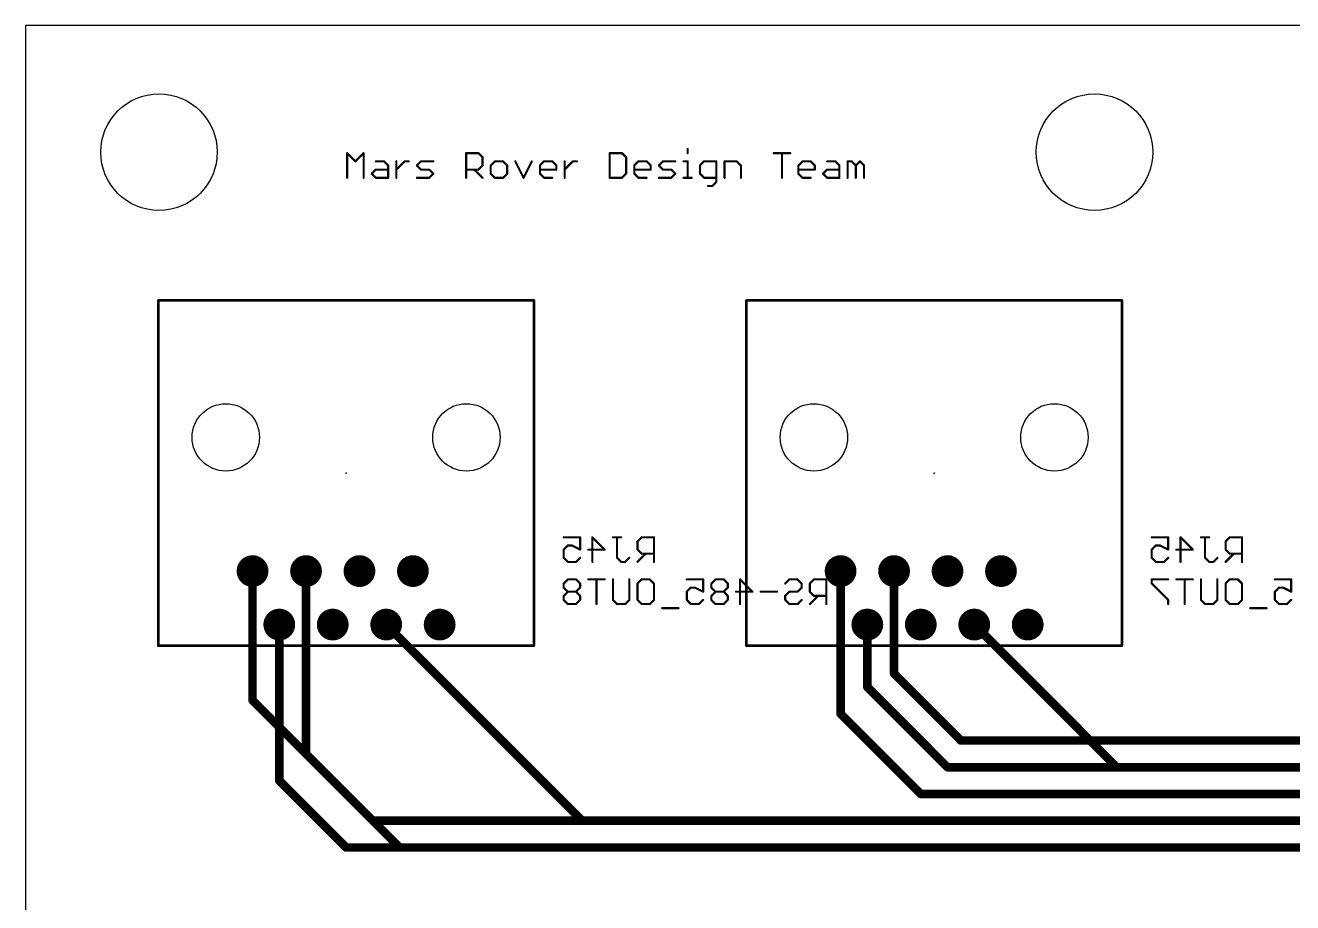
# Model space of a CAD drawing. Extents: x 0 to 9.2, y 0 to 4.69.
# Drawn here: x 0 to 2.371, y 3.047 to 4.687 of the extents above; entities that cross this region are included whole.
import ezdxf

# ---------------------------------------------------------------- set-up
doc = ezdxf.new("R2010")
doc.units = 0
for name, color, linetype in [('1', 22, 'CONTINUOUS'), ('121', 253, 'CONTINUOUS'), ('16', 175, 'CONTINUOUS'), ('17', 82, 'CONTINUOUS'), ('20', 7, 'CONTINUOUS'), ('22', 253, 'CONTINUOUS'), ('24', 7, 'CONTINUOUS'), ('26', 253, 'CONTINUOUS')]:
    doc.layers.add(name, color=color, linetype=linetype)

# ---------------------------------------------------------------- blocks, each defined once
blk = doc.blocks.new('ROUNDP')
at = {"const_width": 0.5}
blk.add_lwpolyline([(0, -0.25, 1), (0, 0.25, 1), (0, -0.25)], format="xyb", dxfattribs=at)

msp = doc.modelspace()

# ---------------------------------------------------------------- linework, layer by layer
at = {"layer": '1', "const_width": 0.016}
for points in [[(0.425, 3.425), (0.425, 3.666732)], [(1.525, 3.666732), (1.525, 3.4)], [(0.675, 3.566732), (1.041732, 3.2)], [(1.775, 3.566732), (2.041732, 3.3)], [(0.7, 3.15), (0.425, 3.425)], [(1.525, 3.4), (1.675, 3.25)], [(2.041732, 3.3), (3.85, 3.3)], [(3.752067, 3.25), (1.675, 3.25)], [(1.041732, 3.2), (3.7, 3.2)], [(3.652067, 3.15), (0.7, 3.15)]]:
    msp.add_lwpolyline(points, dxfattribs=at)
at = {"layer": '1', "const_width": 0.008}
for points in [[(0.429, 3.666732, 1), (0.421, 3.666732)], [(1.529, 3.666732, 1), (1.521, 3.666732)], [(0.677828, 3.569561, 1), (0.672172, 3.563904)], [(1.777828, 3.569561, 1), (1.772172, 3.563904)], [(0.421, 3.425, 1), (0.429, 3.425)], [(0.427828, 3.427828, 1), (0.422172, 3.422172)], [(1.521, 3.4, 1), (1.529, 3.4)], [(1.527828, 3.402828, 1), (1.522172, 3.397172)], [(2.041732, 3.304, 1), (2.041732, 3.296)], [(2.038904, 3.297172, 1), (2.044561, 3.302828)], [(1.675, 3.254, 1), (1.675, 3.246)], [(1.672172, 3.247172, 1), (1.677828, 3.252828)], [(1.041732, 3.204, 1), (1.041732, 3.196)], [(1.038904, 3.197172, 1), (1.044561, 3.202828)], [(0.7, 3.154, 1), (0.7, 3.146)], [(0.697172, 3.147172, 1), (0.702828, 3.152828)]]:
    msp.add_lwpolyline(points, format="xyb", dxfattribs=at)
at = {"layer": '121', "const_width": 0.004}
for points in [[(1.238876, 4.455712), (1.238876, 4.448039)], [(0.602, 4.402), (0.602, 4.448039)], [(0.602, 4.448039), (0.617346, 4.432693)], [(0.617346, 4.432693), (0.632693, 4.448039)], [(0.632693, 4.448039), (0.632693, 4.402)], [(0.655712, 4.432693), (0.671059, 4.432693)], [(0.671059, 4.432693), (0.678732, 4.42502)], [(0.694078, 4.402), (0.694078, 4.432693)], [(0.694078, 4.417346), (0.709425, 4.432693)], [(0.709425, 4.432693), (0.717098, 4.432693)], [(0.732445, 4.42502), (0.740118, 4.432693)], [(0.740118, 4.432693), (0.763137, 4.432693)], [(0.824523, 4.402), (0.824523, 4.448039)], [(0.824523, 4.448039), (0.847543, 4.448039)], [(0.847543, 4.448039), (0.855216, 4.440366)], [(0.855216, 4.440366), (0.855216, 4.42502)], [(0.878235, 4.432693), (0.870562, 4.42502)], [(0.893582, 4.432693), (0.878235, 4.432693)], [(0.901255, 4.42502), (0.893582, 4.432693)], [(0.916602, 4.432693), (0.931948, 4.402)], [(0.931948, 4.402), (0.947294, 4.432693)], [(0.962641, 4.42502), (0.970314, 4.432693)], [(0.970314, 4.432693), (0.98566, 4.432693)], [(0.98566, 4.432693), (0.993334, 4.42502)], [(1.00868, 4.402), (1.00868, 4.432693)], [(1.00868, 4.417346), (1.024026, 4.432693)], [(1.024026, 4.432693), (1.0317, 4.432693)], [(1.093085, 4.448039), (1.093085, 4.402)], [(1.116105, 4.448039), (1.093085, 4.448039)], [(1.123778, 4.440366), (1.116105, 4.448039)], [(1.123778, 4.409673), (1.123778, 4.440366)], [(1.139125, 4.42502), (1.146798, 4.432693)], [(1.146798, 4.432693), (1.162144, 4.432693)], [(1.162144, 4.432693), (1.169817, 4.42502)], [(1.185164, 4.42502), (1.192837, 4.432693)], [(1.192837, 4.432693), (1.215857, 4.432693)], [(1.231203, 4.432693), (1.238876, 4.432693)], [(1.238876, 4.432693), (1.238876, 4.402)], [(1.269569, 4.432693), (1.261896, 4.42502)], [(1.292589, 4.432693), (1.269569, 4.432693)], [(1.292589, 4.394327), (1.292589, 4.432693)], [(1.307935, 4.402), (1.307935, 4.432693)], [(1.307935, 4.432693), (1.330955, 4.432693)], [(1.330955, 4.432693), (1.338628, 4.42502)], [(1.400014, 4.448039), (1.430706, 4.448039)], [(1.41536, 4.402), (1.41536, 4.448039)], [(1.446053, 4.42502), (1.453726, 4.432693)], [(1.453726, 4.432693), (1.469072, 4.432693)], [(1.469072, 4.432693), (1.476746, 4.42502)], [(1.499765, 4.432693), (1.515112, 4.432693)], [(1.515112, 4.432693), (1.522785, 4.42502)], [(1.538131, 4.402), (1.538131, 4.432693)], [(1.538131, 4.432693), (1.545804, 4.432693)], [(1.545804, 4.432693), (1.553478, 4.42502)], [(1.553478, 4.42502), (1.561151, 4.432693)], [(1.561151, 4.432693), (1.568824, 4.42502)], [(0.648039, 4.409673), (0.655712, 4.417346)], [(0.655712, 4.402), (0.648039, 4.409673)], [(0.655712, 4.417346), (0.678732, 4.417346)], [(0.678732, 4.42502), (0.678732, 4.402)], [(0.740118, 4.417346), (0.732445, 4.42502)], [(0.755464, 4.417346), (0.740118, 4.417346)], [(0.763137, 4.409673), (0.755464, 4.417346)], [(0.755464, 4.402), (0.763137, 4.409673)], [(0.847543, 4.417346), (0.824523, 4.417346)], [(0.839869, 4.417346), (0.855216, 4.402)], [(0.855216, 4.42502), (0.847543, 4.417346)], [(0.870562, 4.42502), (0.870562, 4.409673)], [(0.870562, 4.409673), (0.878235, 4.402)], [(0.893582, 4.402), (0.901255, 4.409673)], [(0.901255, 4.409673), (0.901255, 4.42502)], [(0.962641, 4.409673), (0.962641, 4.42502)], [(0.993334, 4.417346), (0.962641, 4.417346)], [(0.970314, 4.402), (0.962641, 4.409673)], [(0.993334, 4.42502), (0.993334, 4.417346)], [(1.116105, 4.402), (1.123778, 4.409673)], [(1.139125, 4.409673), (1.139125, 4.42502)], [(1.169817, 4.417346), (1.139125, 4.417346)], [(1.146798, 4.402), (1.139125, 4.409673)], [(1.169817, 4.42502), (1.169817, 4.417346)], [(1.192837, 4.417346), (1.185164, 4.42502)], [(1.208183, 4.417346), (1.192837, 4.417346)], [(1.215857, 4.409673), (1.208183, 4.417346)], [(1.208183, 4.402), (1.215857, 4.409673)], [(1.261896, 4.42502), (1.261896, 4.409673)], [(1.261896, 4.409673), (1.269569, 4.402)], [(1.338628, 4.42502), (1.338628, 4.402)], [(1.446053, 4.409673), (1.446053, 4.42502)], [(1.476746, 4.417346), (1.446053, 4.417346)], [(1.453726, 4.402), (1.446053, 4.409673)], [(1.476746, 4.42502), (1.476746, 4.417346)], [(1.492092, 4.409673), (1.499765, 4.417346)], [(1.499765, 4.402), (1.492092, 4.409673)], [(1.499765, 4.417346), (1.522785, 4.417346)], [(1.522785, 4.42502), (1.522785, 4.402)], [(1.553478, 4.42502), (1.553478, 4.402)], [(1.568824, 4.42502), (1.568824, 4.402)], [(0.678732, 4.402), (0.655712, 4.402)], [(0.732445, 4.402), (0.755464, 4.402)], [(0.878235, 4.402), (0.893582, 4.402)], [(0.98566, 4.402), (0.970314, 4.402)], [(1.093085, 4.402), (1.116105, 4.402)], [(1.162144, 4.402), (1.146798, 4.402)], [(1.185164, 4.402), (1.208183, 4.402)], [(1.231203, 4.402), (1.246549, 4.402)], [(1.269569, 4.402), (1.292589, 4.402)], [(1.277242, 4.386654), (1.284915, 4.386654)], [(1.284915, 4.386654), (1.292589, 4.394327)], [(1.469072, 4.402), (1.453726, 4.402)], [(1.522785, 4.402), (1.499765, 4.402)]]:
    msp.add_lwpolyline(points, dxfattribs=at)
at = {"layer": '121', "const_width": 0.002}
for points in [[(1.239876, 4.455712, 1), (1.237876, 4.455712)], [(0.603, 4.448039, 1), (0.601, 4.448039)], [(0.602707, 4.448746, 1), (0.601293, 4.447332)], [(0.616639, 4.4334, 1), (0.618053, 4.431986)], [(0.616639, 4.431986, 1), (0.618053, 4.4334)], [(0.633693, 4.448039, 1), (0.631693, 4.448039)], [(0.6334, 4.447332, 1), (0.631986, 4.448746)], [(0.655712, 4.433693, 1), (0.655712, 4.431693)], [(0.671766, 4.4334, 1), (0.670352, 4.431986)], [(0.671059, 4.431693, 1), (0.671059, 4.433693)], [(0.695078, 4.432693, 1), (0.693078, 4.432693)], [(0.709425, 4.433693, 1), (0.709425, 4.431693)], [(0.710132, 4.431986, 1), (0.708718, 4.4334)], [(0.717098, 4.431693, 1), (0.717098, 4.433693)], [(0.740118, 4.433693, 1), (0.740118, 4.431693)], [(0.740825, 4.431986, 1), (0.739411, 4.4334)], [(0.763137, 4.431693, 1), (0.763137, 4.433693)], [(0.825523, 4.448039, 1), (0.823523, 4.448039)], [(0.824523, 4.449039, 1), (0.824523, 4.447039)], [(0.84825, 4.448746, 1), (0.846835, 4.447332)], [(0.847543, 4.447039, 1), (0.847543, 4.449039)], [(0.856216, 4.440366, 1), (0.854216, 4.440366)], [(0.854509, 4.439659, 1), (0.855923, 4.441073)], [(0.878235, 4.433693, 1), (0.878235, 4.431693)], [(0.878942, 4.431986, 1), (0.877528, 4.4334)], [(0.894289, 4.4334, 1), (0.892875, 4.431986)], [(0.893582, 4.431693, 1), (0.893582, 4.433693)], [(0.917496, 4.43314, 1), (0.915707, 4.432246)], [(0.948189, 4.432246, 1), (0.9464, 4.43314)], [(0.970314, 4.433693, 1), (0.970314, 4.431693)], [(0.971021, 4.431986, 1), (0.969607, 4.4334)], [(0.986367, 4.4334, 1), (0.984953, 4.431986)], [(0.98566, 4.431693, 1), (0.98566, 4.433693)], [(1.00968, 4.432693, 1), (1.00768, 4.432693)], [(1.024026, 4.433693, 1), (1.024026, 4.431693)], [(1.024733, 4.431986, 1), (1.023319, 4.4334)], [(1.0317, 4.431693, 1), (1.0317, 4.433693)], [(1.094085, 4.448039, 1), (1.092085, 4.448039)], [(1.093085, 4.449039, 1), (1.093085, 4.447039)], [(1.116812, 4.448746, 1), (1.115398, 4.447332)], [(1.116105, 4.447039, 1), (1.116105, 4.449039)], [(1.124778, 4.440366, 1), (1.122778, 4.440366)], [(1.123071, 4.439659, 1), (1.124485, 4.441073)], [(1.146798, 4.433693, 1), (1.146798, 4.431693)], [(1.147505, 4.431986, 1), (1.146091, 4.4334)], [(1.162851, 4.4334, 1), (1.161437, 4.431986)], [(1.162144, 4.431693, 1), (1.162144, 4.433693)], [(1.192837, 4.433693, 1), (1.192837, 4.431693)], [(1.193544, 4.431986, 1), (1.19213, 4.4334)], [(1.215857, 4.431693, 1), (1.215857, 4.433693)], [(1.231203, 4.433693, 1), (1.231203, 4.431693)], [(1.237876, 4.448039, 1), (1.239876, 4.448039)], [(1.239876, 4.432693, 1), (1.237876, 4.432693)], [(1.238876, 4.431693, 1), (1.238876, 4.433693)], [(1.269569, 4.433693, 1), (1.269569, 4.431693)], [(1.270276, 4.431986, 1), (1.268862, 4.4334)], [(1.293589, 4.432693, 1), (1.291589, 4.432693)], [(1.292589, 4.431693, 1), (1.292589, 4.433693)], [(1.308935, 4.432693, 1), (1.306935, 4.432693)], [(1.307935, 4.433693, 1), (1.307935, 4.431693)], [(1.331662, 4.4334, 1), (1.330247, 4.431986)], [(1.330955, 4.431693, 1), (1.330955, 4.433693)], [(1.400014, 4.449039, 1), (1.400014, 4.447039)], [(1.41636, 4.448039, 1), (1.41436, 4.448039)], [(1.430706, 4.447039, 1), (1.430706, 4.449039)], [(1.453726, 4.433693, 1), (1.453726, 4.431693)], [(1.454433, 4.431986, 1), (1.453019, 4.4334)], [(1.469779, 4.4334, 1), (1.468365, 4.431986)], [(1.469072, 4.431693, 1), (1.469072, 4.433693)], [(1.499765, 4.433693, 1), (1.499765, 4.431693)], [(1.515819, 4.4334, 1), (1.514404, 4.431986)], [(1.515112, 4.431693, 1), (1.515112, 4.433693)], [(1.539131, 4.432693, 1), (1.537131, 4.432693)], [(1.538131, 4.433693, 1), (1.538131, 4.431693)], [(1.546511, 4.4334, 1), (1.545097, 4.431986)], [(1.545804, 4.431693, 1), (1.545804, 4.433693)], [(1.561858, 4.4334, 1), (1.560444, 4.431986)], [(1.561858, 4.431986, 1), (1.560444, 4.4334)], [(0.648746, 4.41038, 1), (0.647332, 4.408966)], [(0.647332, 4.41038, 1), (0.648746, 4.408966)], [(0.655712, 4.418346, 1), (0.655712, 4.416346)], [(0.656419, 4.416639, 1), (0.655005, 4.418053)], [(0.679732, 4.42502, 1), (0.677732, 4.42502)], [(0.678025, 4.424312, 1), (0.679439, 4.425727)], [(0.678732, 4.416346, 1), (0.678732, 4.418346)], [(0.693371, 4.418053, 1), (0.694786, 4.416639)], [(0.733152, 4.425727, 1), (0.731737, 4.424312)], [(0.731737, 4.425727, 1), (0.733152, 4.424312)], [(0.740118, 4.418346, 1), (0.740118, 4.416346)], [(0.739411, 4.416639, 1), (0.740825, 4.418053)], [(0.756171, 4.418053, 1), (0.754757, 4.416639)], [(0.755464, 4.416346, 1), (0.755464, 4.418346)], [(0.763844, 4.408966, 1), (0.76243, 4.41038)], [(0.76243, 4.408966, 1), (0.763844, 4.41038)], [(0.824523, 4.418346, 1), (0.824523, 4.416346)], [(0.840576, 4.418053, 1), (0.839162, 4.416639)], [(0.846835, 4.418053, 1), (0.84825, 4.416639)], [(0.847543, 4.416346, 1), (0.847543, 4.418346)], [(0.854216, 4.42502, 1), (0.856216, 4.42502)], [(0.855923, 4.424312, 1), (0.854509, 4.425727)], [(0.871562, 4.42502, 1), (0.869562, 4.42502)], [(0.869855, 4.425727, 1), (0.871269, 4.424312)], [(0.871269, 4.41038, 1), (0.869855, 4.408966)], [(0.869562, 4.409673, 1), (0.871562, 4.409673)], [(0.902255, 4.42502, 1), (0.900255, 4.42502)], [(0.900255, 4.409673, 1), (0.902255, 4.409673)], [(0.900548, 4.424312, 1), (0.901962, 4.425727)], [(0.901962, 4.408966, 1), (0.900548, 4.41038)], [(0.963641, 4.42502, 1), (0.961641, 4.42502)], [(0.961934, 4.425727, 1), (0.963348, 4.424312)], [(0.962641, 4.418346, 1), (0.962641, 4.416346)], [(0.963348, 4.41038, 1), (0.961934, 4.408966)], [(0.961641, 4.409673, 1), (0.963641, 4.409673)], [(0.994334, 4.42502, 1), (0.992334, 4.42502)], [(0.992334, 4.417346, 1), (0.994334, 4.417346)], [(0.992626, 4.424312, 1), (0.994041, 4.425727)], [(0.993334, 4.416346, 1), (0.993334, 4.418346)], [(1.007973, 4.418053, 1), (1.009387, 4.416639)], [(1.122778, 4.409673, 1), (1.124778, 4.409673)], [(1.124485, 4.408966, 1), (1.123071, 4.41038)], [(1.138417, 4.425727, 1), (1.139832, 4.424312)], [(1.139832, 4.41038, 1), (1.138417, 4.408966)], [(1.140125, 4.42502, 1), (1.138125, 4.42502)], [(1.139125, 4.418346, 1), (1.139125, 4.416346)], [(1.138125, 4.409673, 1), (1.140125, 4.409673)], [(1.170817, 4.42502, 1), (1.168817, 4.42502)], [(1.168817, 4.417346, 1), (1.170817, 4.417346)], [(1.16911, 4.424312, 1), (1.170524, 4.425727)], [(1.169817, 4.416346, 1), (1.169817, 4.418346)], [(1.185871, 4.425727, 1), (1.184457, 4.424312)], [(1.184457, 4.425727, 1), (1.185871, 4.424312)], [(1.192837, 4.418346, 1), (1.192837, 4.416346)], [(1.19213, 4.416639, 1), (1.193544, 4.418053)], [(1.20889, 4.418053, 1), (1.207476, 4.416639)], [(1.208183, 4.416346, 1), (1.208183, 4.418346)], [(1.216564, 4.408966, 1), (1.215149, 4.41038)], [(1.215149, 4.408966, 1), (1.216564, 4.41038)], [(1.262896, 4.42502, 1), (1.260896, 4.42502)], [(1.261189, 4.425727, 1), (1.262603, 4.424312)], [(1.262603, 4.41038, 1), (1.261189, 4.408966)], [(1.260896, 4.409673, 1), (1.262896, 4.409673)], [(1.339628, 4.42502, 1), (1.337628, 4.42502)], [(1.337921, 4.424312, 1), (1.339335, 4.425727)], [(1.447053, 4.42502, 1), (1.445053, 4.42502)], [(1.445346, 4.425727, 1), (1.44676, 4.424312)], [(1.446053, 4.418346, 1), (1.446053, 4.416346)], [(1.44676, 4.41038, 1), (1.445346, 4.408966)], [(1.445053, 4.409673, 1), (1.447053, 4.409673)], [(1.477746, 4.42502, 1), (1.475746, 4.42502)], [(1.475746, 4.417346, 1), (1.477746, 4.417346)], [(1.476038, 4.424312, 1), (1.477453, 4.425727)], [(1.476746, 4.416346, 1), (1.476746, 4.418346)], [(1.492799, 4.41038, 1), (1.491385, 4.408966)], [(1.491385, 4.41038, 1), (1.492799, 4.408966)], [(1.499765, 4.418346, 1), (1.499765, 4.416346)], [(1.500472, 4.416639, 1), (1.499058, 4.418053)], [(1.523785, 4.42502, 1), (1.521785, 4.42502)], [(1.522078, 4.424312, 1), (1.523492, 4.425727)], [(1.522785, 4.416346, 1), (1.522785, 4.418346)], [(1.554478, 4.42502, 1), (1.552478, 4.42502)], [(1.552771, 4.425727, 1), (1.554185, 4.424312)], [(1.552771, 4.424312, 1), (1.554185, 4.425727)], [(1.569824, 4.42502, 1), (1.567824, 4.42502)], [(1.568117, 4.424312, 1), (1.569531, 4.425727)], [(0.601, 4.402, 1), (0.603, 4.402)], [(0.631693, 4.402, 1), (0.633693, 4.402)], [(0.655712, 4.403, 1), (0.655712, 4.401)], [(0.655005, 4.401293, 1), (0.656419, 4.402707)], [(0.677732, 4.402, 1), (0.679732, 4.402)], [(0.678732, 4.401, 1), (0.678732, 4.403)], [(0.693078, 4.402, 1), (0.695078, 4.402)], [(0.732445, 4.403, 1), (0.732445, 4.401)], [(0.754757, 4.402707, 1), (0.756171, 4.401293)], [(0.755464, 4.401, 1), (0.755464, 4.403)], [(0.823523, 4.402, 1), (0.825523, 4.402)], [(0.854509, 4.401293, 1), (0.855923, 4.402707)], [(0.878235, 4.403, 1), (0.878235, 4.401)], [(0.877528, 4.401293, 1), (0.878942, 4.402707)], [(0.892875, 4.402707, 1), (0.894289, 4.401293)], [(0.893582, 4.401, 1), (0.893582, 4.403)], [(0.931053, 4.402447, 1), (0.932842, 4.401553)], [(0.931053, 4.401553, 1), (0.932842, 4.402447)], [(0.970314, 4.403, 1), (0.970314, 4.401)], [(0.969607, 4.401293, 1), (0.971021, 4.402707)], [(0.98566, 4.401, 1), (0.98566, 4.403)], [(1.00768, 4.402, 1), (1.00968, 4.402)], [(1.093085, 4.403, 1), (1.093085, 4.401)], [(1.092085, 4.402, 1), (1.094085, 4.402)], [(1.115398, 4.402707, 1), (1.116812, 4.401293)], [(1.116105, 4.401, 1), (1.116105, 4.403)], [(1.146798, 4.403, 1), (1.146798, 4.401)], [(1.146091, 4.401293, 1), (1.147505, 4.402707)], [(1.162144, 4.401, 1), (1.162144, 4.403)], [(1.185164, 4.403, 1), (1.185164, 4.401)], [(1.207476, 4.402707, 1), (1.20889, 4.401293)], [(1.208183, 4.401, 1), (1.208183, 4.403)], [(1.231203, 4.403, 1), (1.231203, 4.401)], [(1.237876, 4.402, 1), (1.239876, 4.402)], [(1.246549, 4.401, 1), (1.246549, 4.403)], [(1.269569, 4.403, 1), (1.269569, 4.401)], [(1.268862, 4.401293, 1), (1.270276, 4.402707)], [(1.277242, 4.387654, 1), (1.277242, 4.385654)], [(1.284208, 4.387361, 1), (1.285622, 4.385947)], [(1.284915, 4.385654, 1), (1.284915, 4.387654)], [(1.291589, 4.394327, 1), (1.293589, 4.394327)], [(1.293296, 4.39362, 1), (1.291881, 4.395034)], [(1.292589, 4.401, 1), (1.292589, 4.403)], [(1.306935, 4.402, 1), (1.308935, 4.402)], [(1.337628, 4.402, 1), (1.339628, 4.402)], [(1.41436, 4.402, 1), (1.41636, 4.402)], [(1.453726, 4.403, 1), (1.453726, 4.401)], [(1.453019, 4.401293, 1), (1.454433, 4.402707)], [(1.469072, 4.401, 1), (1.469072, 4.403)], [(1.499765, 4.403, 1), (1.499765, 4.401)], [(1.499058, 4.401293, 1), (1.500472, 4.402707)], [(1.521785, 4.402, 1), (1.523785, 4.402)], [(1.522785, 4.401, 1), (1.522785, 4.403)], [(1.537131, 4.402, 1), (1.539131, 4.402)], [(1.552478, 4.402, 1), (1.554478, 4.402)], [(1.567824, 4.402, 1), (1.569824, 4.402)]]:
    msp.add_lwpolyline(points, format="xyb", dxfattribs=at)
at = {"layer": '16', "const_width": 0.016}
for points in [[(0.525, 3.666732), (0.525, 3.325)], [(1.625, 3.475), (1.625, 3.666732)], [(0.475, 3.275), (0.475, 3.566732)], [(1.575, 3.566732), (1.575, 3.45)], [(1.75, 3.35), (1.625, 3.475)], [(1.575, 3.45), (1.725, 3.3)], [(3.752067, 3.35), (1.75, 3.35)], [(0.525, 3.325), (0.65, 3.2)], [(1.725, 3.3), (3.7, 3.3)], [(0.6, 3.15), (0.475, 3.275)], [(3.702067, 3.2), (0.65, 3.2)], [(3.65, 3.15), (0.6, 3.15)]]:
    msp.add_lwpolyline(points, dxfattribs=at)
at = {"layer": '16', "const_width": 0.008}
for points in [[(0.529, 3.666732, 1), (0.521, 3.666732)], [(1.629, 3.666732, 1), (1.621, 3.666732)], [(0.479, 3.566732, 1), (0.471, 3.566732)], [(1.579, 3.566732, 1), (1.571, 3.566732)], [(1.621, 3.475, 1), (1.629, 3.475)], [(1.627828, 3.477828, 1), (1.622172, 3.472172)], [(1.571, 3.45, 1), (1.579, 3.45)], [(1.577828, 3.452828, 1), (1.572172, 3.447172)], [(1.75, 3.354, 1), (1.75, 3.346)], [(1.747172, 3.347172, 1), (1.752828, 3.352828)], [(0.521, 3.325, 1), (0.529, 3.325)], [(0.527828, 3.327828, 1), (0.522172, 3.322172)], [(1.725, 3.304, 1), (1.725, 3.296)], [(1.722172, 3.297172, 1), (1.727828, 3.302828)], [(0.471, 3.275, 1), (0.479, 3.275)], [(0.477828, 3.277828, 1), (0.472172, 3.272172)], [(0.65, 3.204, 1), (0.65, 3.196)], [(0.647172, 3.197172, 1), (0.652828, 3.202828)], [(0.6, 3.154, 1), (0.6, 3.146)], [(0.597172, 3.147172, 1), (0.602828, 3.152828)]]:
    msp.add_lwpolyline(points, format="xyb", dxfattribs=at)
at = {"layer": '20'}
for p, q in [((8.899213, 4.687008), (0, 4.687008)), ((0, 4.687008), (0, 0))]:
    msp.add_line(p, q, dxfattribs=at)
for centre, radius in [((0.25, 4.45), 0.109), ((2, 4.45), 0.109), ((0.375, 3.916732), 0.062992), ((0.825, 3.916732), 0.062992), ((1.475, 3.916732), 0.062992), ((1.925, 3.916732), 0.062992)]:
    msp.add_circle(centre, radius, dxfattribs=at)
at = {"layer": '22', "const_width": 0.005}
for points in [[(0.248819, 3.527362), (0.248819, 4.172638)], [(0.951181, 4.172638), (0.248819, 4.172638)], [(0.951181, 3.527362), (0.951181, 4.172638)], [(1.348819, 3.527362), (1.348819, 4.172638)], [(2.051181, 4.172638), (1.348819, 4.172638)], [(2.051181, 3.527362), (2.051181, 4.172638)], [(0.248819, 3.527362), (0.951181, 3.527362)], [(1.348819, 3.527362), (2.051181, 3.527362)]]:
    msp.add_lwpolyline(points, dxfattribs=at)
at = {"layer": '22', "const_width": 0.0025}
for points in [[(0.250069, 4.172638, 1), (0.247569, 4.172638)], [(0.248819, 4.173888, 1), (0.248819, 4.171388)], [(0.952431, 4.172638, 1), (0.949931, 4.172638)], [(0.951181, 4.171388, 1), (0.951181, 4.173888)], [(1.350069, 4.172638, 1), (1.347569, 4.172638)], [(1.348819, 4.173888, 1), (1.348819, 4.171388)], [(2.052431, 4.172638, 1), (2.049931, 4.172638)], [(2.051181, 4.171388, 1), (2.051181, 4.173888)], [(0.248819, 3.528612, 1), (0.248819, 3.526112)], [(0.247569, 3.527362, 1), (0.250069, 3.527362)], [(0.949931, 3.527362, 1), (0.952431, 3.527362)], [(0.951181, 3.526112, 1), (0.951181, 3.528612)], [(1.348819, 3.528612, 1), (1.348819, 3.526112)], [(1.347569, 3.527362, 1), (1.350069, 3.527362)], [(2.049931, 3.527362, 1), (2.052431, 3.527362)], [(2.051181, 3.526112, 1), (2.051181, 3.528612)]]:
    msp.add_lwpolyline(points, format="xyb", dxfattribs=at)
at = {"layer": '24'}
for p in [(0.6, 3.85), (1.7, 3.85)]:
    msp.add_point(p, dxfattribs=at)
at = {"layer": '26', "const_width": 0.004}
for points in [[(1.007048, 3.729929), (1.03774, 3.729929)], [(1.03774, 3.729929), (1.03774, 3.706909)], [(1.06076, 3.68389), (1.06076, 3.729929)], [(1.06076, 3.729929), (1.08378, 3.706909)], [(1.114473, 3.729929), (1.099126, 3.729929)], [(1.106799, 3.691563), (1.106799, 3.729929)], [(1.152839, 3.729929), (1.145165, 3.722256)], [(1.145165, 3.722256), (1.145165, 3.706909)], [(1.175858, 3.729929), (1.152839, 3.729929)], [(1.175858, 3.68389), (1.175858, 3.729929)], [(2.107048, 3.729929), (2.13774, 3.729929)], [(2.13774, 3.729929), (2.13774, 3.706909)], [(2.16076, 3.68389), (2.16076, 3.729929)], [(2.16076, 3.729929), (2.18378, 3.706909)], [(2.214473, 3.729929), (2.199126, 3.729929)], [(2.206799, 3.691563), (2.206799, 3.729929)], [(2.252839, 3.729929), (2.245165, 3.722256)], [(2.245165, 3.722256), (2.245165, 3.706909)], [(2.275858, 3.729929), (2.252839, 3.729929)], [(2.275858, 3.68389), (2.275858, 3.729929)], [(1.014721, 3.714583), (1.007048, 3.706909)], [(1.007048, 3.706909), (1.007048, 3.691563)], [(1.022394, 3.714583), (1.014721, 3.714583)], [(1.03774, 3.706909), (1.022394, 3.714583)], [(1.08378, 3.706909), (1.053087, 3.706909)], [(1.145165, 3.706909), (1.152839, 3.699236)], [(1.160512, 3.699236), (1.145165, 3.68389)], [(1.152839, 3.699236), (1.175858, 3.699236)], [(2.114721, 3.714583), (2.107048, 3.706909)], [(2.107048, 3.706909), (2.107048, 3.691563)], [(2.122394, 3.714583), (2.114721, 3.714583)], [(2.13774, 3.706909), (2.122394, 3.714583)], [(2.18378, 3.706909), (2.153087, 3.706909)], [(2.245165, 3.706909), (2.252839, 3.699236)], [(2.260512, 3.699236), (2.245165, 3.68389)], [(2.252839, 3.699236), (2.275858, 3.699236)], [(1.007048, 3.691563), (1.014721, 3.68389)], [(1.014721, 3.68389), (1.030067, 3.68389)], [(1.030067, 3.68389), (1.03774, 3.691563)], [(1.114473, 3.68389), (1.106799, 3.691563)], [(1.122146, 3.68389), (1.114473, 3.68389)], [(1.129819, 3.691563), (1.122146, 3.68389)], [(2.107048, 3.691563), (2.114721, 3.68389)], [(2.114721, 3.68389), (2.130067, 3.68389)], [(2.130067, 3.68389), (2.13774, 3.691563)], [(2.214473, 3.68389), (2.206799, 3.691563)], [(2.222146, 3.68389), (2.214473, 3.68389)], [(2.229819, 3.691563), (2.222146, 3.68389)], [(1.014722, 3.651189), (1.007048, 3.643516)], [(1.030068, 3.651189), (1.014722, 3.651189)], [(1.037741, 3.643516), (1.030068, 3.651189)], [(1.08378, 3.651189), (1.053088, 3.651189)], [(1.068434, 3.60515), (1.068434, 3.651189)], [(1.099127, 3.612823), (1.099127, 3.651189)], [(1.12982, 3.651189), (1.12982, 3.612823)], [(1.145166, 3.643516), (1.152839, 3.651189)], [(1.152839, 3.651189), (1.168186, 3.651189)], [(1.168186, 3.651189), (1.175859, 3.643516)], [(1.237245, 3.651189), (1.267937, 3.651189)], [(1.267937, 3.651189), (1.267937, 3.628169)], [(1.290957, 3.651189), (1.283284, 3.643516)], [(1.306304, 3.651189), (1.290957, 3.651189)], [(1.313977, 3.643516), (1.306304, 3.651189)], [(1.336996, 3.60515), (1.336996, 3.651189)], [(1.336996, 3.651189), (1.360016, 3.628169)], [(1.421402, 3.643516), (1.429075, 3.651189)], [(1.429075, 3.651189), (1.444421, 3.651189)], [(1.444421, 3.651189), (1.452094, 3.643516)], [(1.475114, 3.651189), (1.467441, 3.643516)], [(1.498134, 3.651189), (1.475114, 3.651189)], [(1.498134, 3.60515), (1.498134, 3.651189)], [(2.137741, 3.651189), (2.107048, 3.651189)], [(2.107048, 3.651189), (2.107048, 3.643516)], [(2.18378, 3.651189), (2.153088, 3.651189)], [(2.168434, 3.60515), (2.168434, 3.651189)], [(2.199127, 3.612823), (2.199127, 3.651189)], [(2.22982, 3.651189), (2.22982, 3.612823)], [(2.245166, 3.643516), (2.252839, 3.651189)], [(2.252839, 3.651189), (2.268186, 3.651189)], [(2.268186, 3.651189), (2.275859, 3.643516)], [(2.337245, 3.651189), (2.367937, 3.651189)], [(2.367937, 3.651189), (2.367937, 3.628169)], [(1.007048, 3.643516), (1.007048, 3.635842)], [(1.007048, 3.635842), (1.014722, 3.628169)], [(1.014722, 3.628169), (1.007048, 3.620496)], [(1.030068, 3.628169), (1.014722, 3.628169)], [(1.030068, 3.628169), (1.037741, 3.635842)], [(1.037741, 3.620496), (1.030068, 3.628169)], [(1.037741, 3.635842), (1.037741, 3.643516)], [(1.145166, 3.612823), (1.145166, 3.643516)], [(1.175859, 3.643516), (1.175859, 3.612823)], [(1.244918, 3.635842), (1.237245, 3.628169)], [(1.237245, 3.628169), (1.237245, 3.612823)], [(1.252591, 3.635842), (1.244918, 3.635842)], [(1.267937, 3.628169), (1.252591, 3.635842)], [(1.283284, 3.643516), (1.283284, 3.635842)], [(1.283284, 3.635842), (1.290957, 3.628169)], [(1.290957, 3.628169), (1.283284, 3.620496)], [(1.306304, 3.628169), (1.290957, 3.628169)], [(1.306304, 3.628169), (1.313977, 3.635842)], [(1.313977, 3.620496), (1.306304, 3.628169)], [(1.313977, 3.635842), (1.313977, 3.643516)], [(1.360016, 3.628169), (1.329323, 3.628169)], [(1.406055, 3.628169), (1.375362, 3.628169)], [(1.429075, 3.628169), (1.421402, 3.620496)], [(1.444421, 3.628169), (1.429075, 3.628169)], [(1.452094, 3.635842), (1.444421, 3.628169)], [(1.452094, 3.643516), (1.452094, 3.635842)], [(1.467441, 3.643516), (1.467441, 3.628169)], [(1.467441, 3.628169), (1.475114, 3.620496)], [(2.107048, 3.643516), (2.137741, 3.612823)], [(2.245166, 3.612823), (2.245166, 3.643516)], [(2.275859, 3.643516), (2.275859, 3.612823)], [(2.344918, 3.635842), (2.337245, 3.628169)], [(2.337245, 3.628169), (2.337245, 3.612823)], [(2.352591, 3.635842), (2.344918, 3.635842)], [(2.367937, 3.628169), (2.352591, 3.635842)], [(1.007048, 3.620496), (1.007048, 3.612823)], [(1.007048, 3.612823), (1.014722, 3.60515)], [(1.014722, 3.60515), (1.030068, 3.60515)], [(1.030068, 3.60515), (1.037741, 3.612823)], [(1.037741, 3.612823), (1.037741, 3.620496)], [(1.1068, 3.60515), (1.099127, 3.612823)], [(1.122147, 3.60515), (1.1068, 3.60515)], [(1.12982, 3.612823), (1.122147, 3.60515)], [(1.152839, 3.60515), (1.145166, 3.612823)], [(1.168186, 3.60515), (1.152839, 3.60515)], [(1.175859, 3.612823), (1.168186, 3.60515)], [(1.237245, 3.612823), (1.244918, 3.60515)], [(1.244918, 3.60515), (1.260264, 3.60515)], [(1.260264, 3.60515), (1.267937, 3.612823)], [(1.283284, 3.620496), (1.283284, 3.612823)], [(1.283284, 3.612823), (1.290957, 3.60515)], [(1.290957, 3.60515), (1.306304, 3.60515)], [(1.306304, 3.60515), (1.313977, 3.612823)], [(1.313977, 3.612823), (1.313977, 3.620496)], [(1.421402, 3.620496), (1.421402, 3.612823)], [(1.421402, 3.612823), (1.429075, 3.60515)], [(1.429075, 3.60515), (1.444421, 3.60515)], [(1.444421, 3.60515), (1.452094, 3.612823)], [(1.482787, 3.620496), (1.467441, 3.60515)], [(1.475114, 3.620496), (1.498134, 3.620496)], [(2.137741, 3.612823), (2.137741, 3.60515)], [(2.2068, 3.60515), (2.199127, 3.612823)], [(2.222147, 3.60515), (2.2068, 3.60515)], [(2.22982, 3.612823), (2.222147, 3.60515)], [(2.252839, 3.60515), (2.245166, 3.612823)], [(2.268186, 3.60515), (2.252839, 3.60515)], [(2.275859, 3.612823), (2.268186, 3.60515)], [(2.337245, 3.612823), (2.344918, 3.60515)], [(2.344918, 3.60515), (2.360264, 3.60515)], [(2.360264, 3.60515), (2.367937, 3.612823)], [(1.221898, 3.597477), (1.191205, 3.597477)], [(2.321898, 3.597477), (2.291205, 3.597477)]]:
    msp.add_lwpolyline(points, dxfattribs=at)
at = {"layer": '26', "const_width": 0.002}
for points in [[(1.007048, 3.730929, 1), (1.007048, 3.728929)], [(1.03874, 3.729929, 1), (1.03674, 3.729929)], [(1.03774, 3.728929, 1), (1.03774, 3.730929)], [(1.06176, 3.729929, 1), (1.05976, 3.729929)], [(1.061467, 3.730636, 1), (1.060053, 3.729222)], [(1.099126, 3.730929, 1), (1.099126, 3.728929)], [(1.107799, 3.729929, 1), (1.105799, 3.729929)], [(1.114473, 3.728929, 1), (1.114473, 3.730929)], [(1.146165, 3.722256, 1), (1.144165, 3.722256)], [(1.144458, 3.722963, 1), (1.145872, 3.721549)], [(1.152839, 3.730929, 1), (1.152839, 3.728929)], [(1.153546, 3.729222, 1), (1.152131, 3.730636)], [(1.176858, 3.729929, 1), (1.174858, 3.729929)], [(1.175858, 3.728929, 1), (1.175858, 3.730929)], [(2.107048, 3.730929, 1), (2.107048, 3.728929)], [(2.13874, 3.729929, 1), (2.13674, 3.729929)], [(2.13774, 3.728929, 1), (2.13774, 3.730929)], [(2.16176, 3.729929, 1), (2.15976, 3.729929)], [(2.161467, 3.730636, 1), (2.160053, 3.729222)], [(2.199126, 3.730929, 1), (2.199126, 3.728929)], [(2.207799, 3.729929, 1), (2.205799, 3.729929)], [(2.214473, 3.728929, 1), (2.214473, 3.730929)], [(2.246165, 3.722256, 1), (2.244165, 3.722256)], [(2.244458, 3.722963, 1), (2.245872, 3.721549)], [(2.252839, 3.730929, 1), (2.252839, 3.728929)], [(2.253546, 3.729222, 1), (2.252131, 3.730636)], [(2.276858, 3.729929, 1), (2.274858, 3.729929)], [(2.275858, 3.728929, 1), (2.275858, 3.730929)], [(1.008048, 3.706909, 1), (1.006048, 3.706909)], [(1.006341, 3.707616, 1), (1.007755, 3.706202)], [(1.014721, 3.715583, 1), (1.014721, 3.713583)], [(1.015428, 3.713875, 1), (1.014014, 3.71529)], [(1.022841, 3.715477, 1), (1.021947, 3.713688)], [(1.022394, 3.713583, 1), (1.022394, 3.715583)], [(1.03674, 3.706909, 1), (1.03874, 3.706909)], [(1.037293, 3.706015, 1), (1.038188, 3.707804)], [(1.053087, 3.707909, 1), (1.053087, 3.705909)], [(1.083073, 3.706202, 1), (1.084487, 3.707616)], [(1.08378, 3.705909, 1), (1.08378, 3.707909)], [(1.145872, 3.707616, 1), (1.144458, 3.706202)], [(1.144165, 3.706909, 1), (1.146165, 3.706909)], [(1.152839, 3.700236, 1), (1.152839, 3.698236)], [(1.152131, 3.698529, 1), (1.153546, 3.699943)], [(1.161219, 3.698529, 1), (1.159805, 3.699943)], [(1.175858, 3.698236, 1), (1.175858, 3.700236)], [(2.108048, 3.706909, 1), (2.106048, 3.706909)], [(2.106341, 3.707616, 1), (2.107755, 3.706202)], [(2.114721, 3.715583, 1), (2.114721, 3.713583)], [(2.115428, 3.713875, 1), (2.114014, 3.71529)], [(2.122841, 3.715477, 1), (2.121947, 3.713688)], [(2.122394, 3.713583, 1), (2.122394, 3.715583)], [(2.13674, 3.706909, 1), (2.13874, 3.706909)], [(2.137293, 3.706015, 1), (2.138188, 3.707804)], [(2.153087, 3.707909, 1), (2.153087, 3.705909)], [(2.183073, 3.706202, 1), (2.184487, 3.707616)], [(2.18378, 3.705909, 1), (2.18378, 3.707909)], [(2.245872, 3.707616, 1), (2.244458, 3.706202)], [(2.244165, 3.706909, 1), (2.246165, 3.706909)], [(2.252839, 3.700236, 1), (2.252839, 3.698236)], [(2.252131, 3.698529, 1), (2.253546, 3.699943)], [(2.261219, 3.698529, 1), (2.259805, 3.699943)], [(2.275858, 3.698236, 1), (2.275858, 3.700236)], [(1.007755, 3.69227, 1), (1.006341, 3.690856)], [(1.006048, 3.691563, 1), (1.008048, 3.691563)], [(1.014721, 3.68489, 1), (1.014721, 3.68289)], [(1.014014, 3.683183, 1), (1.015428, 3.684597)], [(1.02936, 3.684597, 1), (1.030774, 3.683183)], [(1.030067, 3.68289, 1), (1.030067, 3.68489)], [(1.038448, 3.690856, 1), (1.037033, 3.69227)], [(1.05976, 3.68389, 1), (1.06176, 3.68389)], [(1.107506, 3.69227, 1), (1.106092, 3.690856)], [(1.105799, 3.691563, 1), (1.107799, 3.691563)], [(1.114473, 3.68489, 1), (1.114473, 3.68289)], [(1.113765, 3.683183, 1), (1.11518, 3.684597)], [(1.121439, 3.684597, 1), (1.122853, 3.683183)], [(1.122146, 3.68289, 1), (1.122146, 3.68489)], [(1.130526, 3.690856, 1), (1.129112, 3.69227)], [(1.144458, 3.684597, 1), (1.145872, 3.683183)], [(1.174858, 3.68389, 1), (1.176858, 3.68389)], [(2.107755, 3.69227, 1), (2.106341, 3.690856)], [(2.106048, 3.691563, 1), (2.108048, 3.691563)], [(2.114721, 3.68489, 1), (2.114721, 3.68289)], [(2.114014, 3.683183, 1), (2.115428, 3.684597)], [(2.12936, 3.684597, 1), (2.130774, 3.683183)], [(2.130067, 3.68289, 1), (2.130067, 3.68489)], [(2.138448, 3.690856, 1), (2.137033, 3.69227)], [(2.15976, 3.68389, 1), (2.16176, 3.68389)], [(2.207506, 3.69227, 1), (2.206092, 3.690856)], [(2.205799, 3.691563, 1), (2.207799, 3.691563)], [(2.214473, 3.68489, 1), (2.214473, 3.68289)], [(2.213765, 3.683183, 1), (2.21518, 3.684597)], [(2.221439, 3.684597, 1), (2.222853, 3.683183)], [(2.222146, 3.68289, 1), (2.222146, 3.68489)], [(2.230526, 3.690856, 1), (2.229112, 3.69227)], [(2.244458, 3.684597, 1), (2.245872, 3.683183)], [(2.274858, 3.68389, 1), (2.276858, 3.68389)], [(1.014722, 3.652189, 1), (1.014722, 3.650189)], [(1.015429, 3.650482, 1), (1.014014, 3.651896)], [(1.030775, 3.651896, 1), (1.029361, 3.650482)], [(1.030068, 3.650189, 1), (1.030068, 3.652189)], [(1.053088, 3.652189, 1), (1.053088, 3.650189)], [(1.069434, 3.651189, 1), (1.067434, 3.651189)], [(1.08378, 3.650189, 1), (1.08378, 3.652189)], [(1.100127, 3.651189, 1), (1.098127, 3.651189)], [(1.13082, 3.651189, 1), (1.12882, 3.651189)], [(1.152839, 3.652189, 1), (1.152839, 3.650189)], [(1.153546, 3.650482, 1), (1.152132, 3.651896)], [(1.168893, 3.651896, 1), (1.167479, 3.650482)], [(1.168186, 3.650189, 1), (1.168186, 3.652189)], [(1.237245, 3.652189, 1), (1.237245, 3.650189)], [(1.268937, 3.651189, 1), (1.266937, 3.651189)], [(1.267937, 3.650189, 1), (1.267937, 3.652189)], [(1.290957, 3.652189, 1), (1.290957, 3.650189)], [(1.291664, 3.650482, 1), (1.29025, 3.651896)], [(1.307011, 3.651896, 1), (1.305596, 3.650482)], [(1.306304, 3.650189, 1), (1.306304, 3.652189)], [(1.337996, 3.651189, 1), (1.335996, 3.651189)], [(1.337703, 3.651896, 1), (1.336289, 3.650482)], [(1.429075, 3.652189, 1), (1.429075, 3.650189)], [(1.429782, 3.650482, 1), (1.428368, 3.651896)], [(1.445128, 3.651896, 1), (1.443714, 3.650482)], [(1.444421, 3.650189, 1), (1.444421, 3.652189)], [(1.475114, 3.652189, 1), (1.475114, 3.650189)], [(1.475821, 3.650482, 1), (1.474407, 3.651896)], [(1.499134, 3.651189, 1), (1.497134, 3.651189)], [(1.498134, 3.650189, 1), (1.498134, 3.652189)], [(2.107048, 3.652189, 1), (2.107048, 3.650189)], [(2.108048, 3.651189, 1), (2.106048, 3.651189)], [(2.137741, 3.650189, 1), (2.137741, 3.652189)], [(2.153088, 3.652189, 1), (2.153088, 3.650189)], [(2.169434, 3.651189, 1), (2.167434, 3.651189)], [(2.18378, 3.650189, 1), (2.18378, 3.652189)], [(2.200127, 3.651189, 1), (2.198127, 3.651189)], [(2.23082, 3.651189, 1), (2.22882, 3.651189)], [(2.252839, 3.652189, 1), (2.252839, 3.650189)], [(2.253546, 3.650482, 1), (2.252132, 3.651896)], [(2.268893, 3.651896, 1), (2.267479, 3.650482)], [(2.268186, 3.650189, 1), (2.268186, 3.652189)], [(2.337245, 3.652189, 1), (2.337245, 3.650189)], [(2.368937, 3.651189, 1), (2.366937, 3.651189)], [(2.367937, 3.650189, 1), (2.367937, 3.652189)], [(1.008048, 3.643516, 1), (1.006048, 3.643516)], [(1.006341, 3.644223, 1), (1.007755, 3.642809)], [(1.007755, 3.63655, 1), (1.006341, 3.635135)], [(1.006048, 3.635842, 1), (1.008048, 3.635842)], [(1.014722, 3.629169, 1), (1.014722, 3.627169)], [(1.015429, 3.627462, 1), (1.014014, 3.628876)], [(1.014014, 3.627462, 1), (1.015429, 3.628876)], [(1.030775, 3.628876, 1), (1.029361, 3.627462)], [(1.029361, 3.628876, 1), (1.030775, 3.627462)], [(1.030068, 3.627169, 1), (1.030068, 3.629169)], [(1.038741, 3.643516, 1), (1.036741, 3.643516)], [(1.036741, 3.635842, 1), (1.038741, 3.635842)], [(1.037034, 3.642809, 1), (1.038448, 3.644223)], [(1.038448, 3.635135, 1), (1.037034, 3.636549)], [(1.146166, 3.643516, 1), (1.144166, 3.643516)], [(1.144459, 3.644223, 1), (1.145873, 3.642809)], [(1.176859, 3.643516, 1), (1.174859, 3.643516)], [(1.175152, 3.642809, 1), (1.176566, 3.644223)], [(1.236537, 3.628876, 1), (1.237952, 3.627462)], [(1.238245, 3.628169, 1), (1.236245, 3.628169)], [(1.244918, 3.636842, 1), (1.244918, 3.634842)], [(1.245625, 3.635135, 1), (1.244211, 3.63655)], [(1.253038, 3.636737, 1), (1.252144, 3.634948)], [(1.252591, 3.634842, 1), (1.252591, 3.636842)], [(1.266937, 3.628169, 1), (1.268937, 3.628169)], [(1.26749, 3.627275, 1), (1.268385, 3.629064)], [(1.284284, 3.643516, 1), (1.282284, 3.643516)], [(1.282577, 3.644223, 1), (1.283991, 3.642809)], [(1.283991, 3.63655, 1), (1.282577, 3.635135)], [(1.282284, 3.635842, 1), (1.284284, 3.635842)], [(1.290957, 3.629169, 1), (1.290957, 3.627169)], [(1.291664, 3.627462, 1), (1.29025, 3.628876)], [(1.29025, 3.627462, 1), (1.291664, 3.628876)], [(1.307011, 3.628876, 1), (1.305596, 3.627462)], [(1.305596, 3.628876, 1), (1.307011, 3.627462)], [(1.306304, 3.627169, 1), (1.306304, 3.629169)], [(1.314977, 3.643516, 1), (1.312977, 3.643516)], [(1.312977, 3.635842, 1), (1.314977, 3.635842)], [(1.31327, 3.642809, 1), (1.314684, 3.644223)], [(1.314684, 3.635135, 1), (1.31327, 3.636549)], [(1.329323, 3.629169, 1), (1.329323, 3.627169)], [(1.359309, 3.627462, 1), (1.360723, 3.628876)], [(1.360016, 3.627169, 1), (1.360016, 3.629169)], [(1.375362, 3.629169, 1), (1.375362, 3.627169)], [(1.406055, 3.627169, 1), (1.406055, 3.629169)], [(1.420694, 3.644223, 1), (1.422109, 3.642809)], [(1.429075, 3.629169, 1), (1.429075, 3.627169)], [(1.429782, 3.627462, 1), (1.428368, 3.628876)], [(1.443714, 3.628876, 1), (1.445128, 3.627462)], [(1.444421, 3.627169, 1), (1.444421, 3.629169)], [(1.453094, 3.643516, 1), (1.451094, 3.643516)], [(1.451094, 3.635842, 1), (1.453094, 3.635842)], [(1.451387, 3.642809, 1), (1.452801, 3.644223)], [(1.452801, 3.635135, 1), (1.451387, 3.636549)], [(1.468441, 3.643516, 1), (1.466441, 3.643516)], [(1.466734, 3.644223, 1), (1.468148, 3.642809)], [(1.468148, 3.628876, 1), (1.466734, 3.627462)], [(1.466441, 3.628169, 1), (1.468441, 3.628169)], [(2.107755, 3.644223, 1), (2.106341, 3.642809)], [(2.106048, 3.643516, 1), (2.108048, 3.643516)], [(2.246166, 3.643516, 1), (2.244166, 3.643516)], [(2.244459, 3.644223, 1), (2.245873, 3.642809)], [(2.276859, 3.643516, 1), (2.274859, 3.643516)], [(2.275152, 3.642809, 1), (2.276566, 3.644223)], [(2.336537, 3.628876, 1), (2.337952, 3.627462)], [(2.338245, 3.628169, 1), (2.336245, 3.628169)], [(2.344918, 3.636842, 1), (2.344918, 3.634842)], [(2.345625, 3.635135, 1), (2.344211, 3.63655)], [(2.353038, 3.636737, 1), (2.352144, 3.634948)], [(2.352591, 3.634842, 1), (2.352591, 3.636842)], [(2.366937, 3.628169, 1), (2.368937, 3.628169)], [(2.36749, 3.627275, 1), (2.368385, 3.629064)], [(1.008048, 3.620496, 1), (1.006048, 3.620496)], [(1.006341, 3.621203, 1), (1.007755, 3.619789)], [(1.007755, 3.61353, 1), (1.006341, 3.612116)], [(1.006048, 3.612823, 1), (1.008048, 3.612823)], [(1.014722, 3.60615, 1), (1.014722, 3.60415)], [(1.014014, 3.604442, 1), (1.015429, 3.605857)], [(1.029361, 3.605857, 1), (1.030775, 3.604442)], [(1.030068, 3.60415, 1), (1.030068, 3.60615)], [(1.038741, 3.620496, 1), (1.036741, 3.620496)], [(1.036741, 3.612823, 1), (1.038741, 3.612823)], [(1.037034, 3.619789, 1), (1.038448, 3.621203)], [(1.038448, 3.612116, 1), (1.037034, 3.61353)], [(1.067434, 3.60515, 1), (1.069434, 3.60515)], [(1.099834, 3.61353, 1), (1.09842, 3.612116)], [(1.098127, 3.612823, 1), (1.100127, 3.612823)], [(1.1068, 3.60615, 1), (1.1068, 3.60415)], [(1.106093, 3.604442, 1), (1.107507, 3.605857)], [(1.121439, 3.605857, 1), (1.122854, 3.604442)], [(1.122147, 3.60415, 1), (1.122147, 3.60615)], [(1.12882, 3.612823, 1), (1.13082, 3.612823)], [(1.130527, 3.612116, 1), (1.129113, 3.61353)], [(1.145873, 3.61353, 1), (1.144459, 3.612116)], [(1.144166, 3.612823, 1), (1.146166, 3.612823)], [(1.152839, 3.60615, 1), (1.152839, 3.60415)], [(1.152132, 3.604442, 1), (1.153546, 3.605857)], [(1.167479, 3.605857, 1), (1.168893, 3.604442)], [(1.168186, 3.60415, 1), (1.168186, 3.60615)], [(1.174859, 3.612823, 1), (1.176859, 3.612823)], [(1.176566, 3.612116, 1), (1.175152, 3.61353)], [(1.237952, 3.61353, 1), (1.236537, 3.612116)], [(1.236245, 3.612823, 1), (1.238245, 3.612823)], [(1.244918, 3.60615, 1), (1.244918, 3.60415)], [(1.244211, 3.604442, 1), (1.245625, 3.605857)], [(1.259557, 3.605857, 1), (1.260971, 3.604442)], [(1.260264, 3.60415, 1), (1.260264, 3.60615)], [(1.268644, 3.612116, 1), (1.26723, 3.61353)], [(1.284284, 3.620496, 1), (1.282284, 3.620496)], [(1.282577, 3.621203, 1), (1.283991, 3.619789)], [(1.283991, 3.61353, 1), (1.282577, 3.612116)], [(1.282284, 3.612823, 1), (1.284284, 3.612823)], [(1.290957, 3.60615, 1), (1.290957, 3.60415)], [(1.29025, 3.604442, 1), (1.291664, 3.605857)], [(1.305596, 3.605857, 1), (1.307011, 3.604442)], [(1.306304, 3.60415, 1), (1.306304, 3.60615)], [(1.314977, 3.620496, 1), (1.312977, 3.620496)], [(1.312977, 3.612823, 1), (1.314977, 3.612823)], [(1.31327, 3.619789, 1), (1.314684, 3.621203)], [(1.314684, 3.612116, 1), (1.31327, 3.61353)], [(1.335996, 3.60515, 1), (1.337996, 3.60515)], [(1.420694, 3.621203, 1), (1.422109, 3.619789)], [(1.422109, 3.61353, 1), (1.420694, 3.612116)], [(1.422402, 3.620496, 1), (1.420402, 3.620496)], [(1.420402, 3.612823, 1), (1.422402, 3.612823)], [(1.429075, 3.60615, 1), (1.429075, 3.60415)], [(1.428368, 3.604442, 1), (1.429782, 3.605857)], [(1.443714, 3.605857, 1), (1.445128, 3.604442)], [(1.444421, 3.60415, 1), (1.444421, 3.60615)], [(1.452801, 3.612116, 1), (1.451387, 3.61353)], [(1.466734, 3.605857, 1), (1.468148, 3.604442)], [(1.475114, 3.621496, 1), (1.475114, 3.619496)], [(1.474407, 3.619789, 1), (1.475821, 3.621203)], [(1.483494, 3.619789, 1), (1.48208, 3.621203)], [(1.497134, 3.60515, 1), (1.499134, 3.60515)], [(1.498134, 3.619496, 1), (1.498134, 3.621496)], [(2.138741, 3.612823, 1), (2.136741, 3.612823)], [(2.136741, 3.60515, 1), (2.138741, 3.60515)], [(2.137034, 3.612116, 1), (2.138448, 3.61353)], [(2.167434, 3.60515, 1), (2.169434, 3.60515)], [(2.199834, 3.61353, 1), (2.19842, 3.612116)], [(2.198127, 3.612823, 1), (2.200127, 3.612823)], [(2.2068, 3.60615, 1), (2.2068, 3.60415)], [(2.206093, 3.604442, 1), (2.207507, 3.605857)], [(2.221439, 3.605857, 1), (2.222854, 3.604442)], [(2.222147, 3.60415, 1), (2.222147, 3.60615)], [(2.22882, 3.612823, 1), (2.23082, 3.612823)], [(2.230527, 3.612116, 1), (2.229113, 3.61353)], [(2.245873, 3.61353, 1), (2.244459, 3.612116)], [(2.244166, 3.612823, 1), (2.246166, 3.612823)], [(2.252839, 3.60615, 1), (2.252839, 3.60415)], [(2.252132, 3.604442, 1), (2.253546, 3.605857)], [(2.267479, 3.605857, 1), (2.268893, 3.604442)], [(2.268186, 3.60415, 1), (2.268186, 3.60615)], [(2.274859, 3.612823, 1), (2.276859, 3.612823)], [(2.276566, 3.612116, 1), (2.275152, 3.61353)], [(2.337952, 3.61353, 1), (2.336537, 3.612116)], [(2.336245, 3.612823, 1), (2.338245, 3.612823)], [(2.344918, 3.60615, 1), (2.344918, 3.60415)], [(2.344211, 3.604442, 1), (2.345625, 3.605857)], [(2.359557, 3.605857, 1), (2.360971, 3.604442)], [(2.360264, 3.60415, 1), (2.360264, 3.60615)], [(2.368644, 3.612116, 1), (2.36723, 3.61353)], [(1.191205, 3.598477, 1), (1.191205, 3.596477)], [(1.221898, 3.596477, 1), (1.221898, 3.598477)], [(2.291205, 3.598477, 1), (2.291205, 3.596477)], [(2.321898, 3.596477, 1), (2.321898, 3.598477)]]:
    msp.add_lwpolyline(points, format="xyb", dxfattribs=at)

# ---------------------------------------------------------------- block references
at = {"layer": '17', "xscale": 0.05937, "yscale": 0.05937}
for p in [(0.425, 3.666732), (0.425, 3.666732), (0.525, 3.666732), (0.525, 3.666732), (0.625, 3.666732), (0.625, 3.666732), (0.725, 3.666732), (0.725, 3.666732), (1.525, 3.666732), (1.525, 3.666732), (1.625, 3.666732), (1.625, 3.666732), (1.725, 3.666732), (1.725, 3.666732), (1.825, 3.666732), (1.825, 3.666732), (0.475, 3.566732), (0.475, 3.566732), (0.575, 3.566732), (0.575, 3.566732), (0.675, 3.566732), (0.675, 3.566732), (0.775, 3.566732), (0.775, 3.566732), (1.575, 3.566732), (1.575, 3.566732), (1.675, 3.566732), (1.675, 3.566732), (1.775, 3.566732), (1.775, 3.566732), (1.875, 3.566732), (1.875, 3.566732)]:
    msp.add_blockref('ROUNDP', p, dxfattribs=at)

doc.saveas('drawing.dxf')
